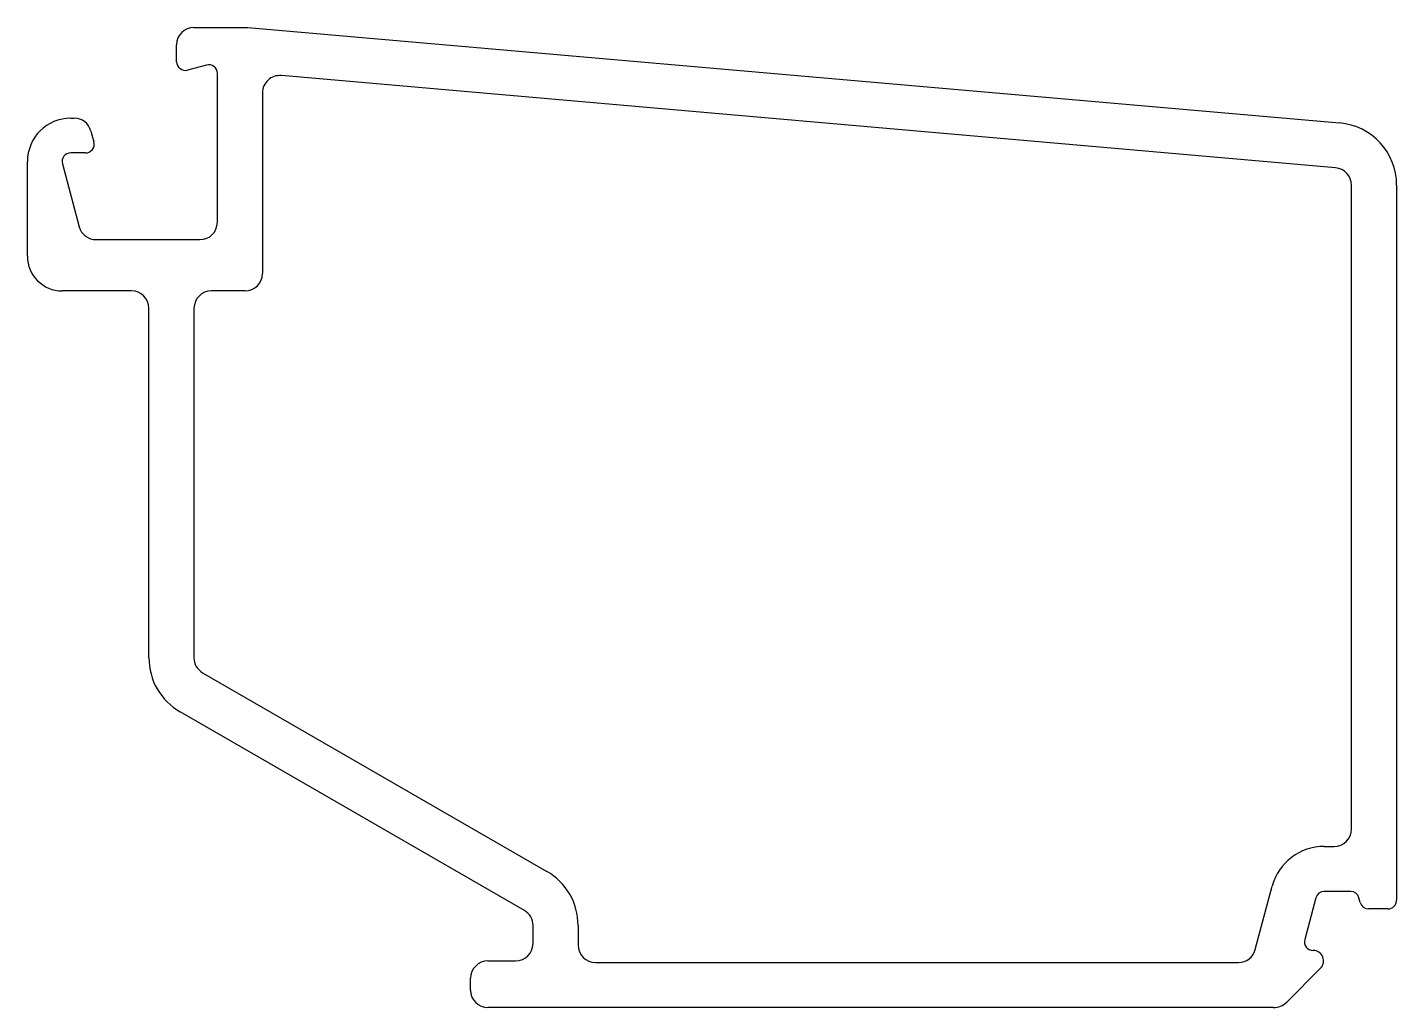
# Model space of a CAD drawing. Extents: x -22.8 to 16.6, y 2.2 to 30.5.
import ezdxf

# ---------------------------------------------------------------- set-up
doc = ezdxf.new("R2010")
doc.units = 0
doc.layers.add('PROFILE', color=1, linetype='CONTINUOUS')

msp = doc.modelspace()

# ---------------------------------------------------------------- linework, layer by layer
at = {"layer": 'PROFILE', "color": 7}
for p, q in [((-18.023, 30.452), (-16.471, 30.452)), ((-16.471, 30.452), (14.986, 27.7)), ((-18.521, 29.464), (-18.521, 29.952)), ((-17.662, 29.368), (-18.206, 29.222)), ((-17.348, 24.835), (-17.348, 29.126)), ((14.872, 26.405), (-15.504, 29.063)), ((-16.048, 28.564), (-16.048, 23.358)), ((-21.571, 27.835), (-21.473, 27.835)), ((-20.99, 27.465), (-20.906, 27.15)), ((-21.147, 26.835), (-21.571, 26.835)), ((-22.821, 23.858), (-22.821, 26.585)), ((-21.813, 26.521), (-21.326, 24.706)), ((15.329, 7.352), (15.329, 25.907)), ((16.629, 25.907), (16.629, 5.302)), ((-20.843, 24.335), (-17.848, 24.335)), ((-19.821, 22.858), (-21.821, 22.858)), ((-16.548, 22.858), (-17.521, 22.858)), ((-19.321, 12.289), (-19.321, 22.358)), ((-18.021, 22.358), (-18.021, 12.289)), ((-17.771, 11.856), (-7.853, 6.13)), ((-8.503, 5.004), (-18.421, 10.73)), ((14.543, 6.852), (14.829, 6.852)), ((12.556, 3.876), (13.046, 5.703)), ((15.303, 5.552), (14.543, 5.552)), ((14.302, 5.367), (13.98, 4.167)), ((15.579, 5.237), (15.544, 5.367)), ((16.379, 5.052), (15.821, 5.052)), ((-8.253, 4.051), (-8.253, 4.571)), ((-6.953, 4.571), (-6.953, 4.006)), ((-9.551, 3.551), (-8.753, 3.551)), ((14.222, 3.852), (14.225, 3.852)), ((-6.453, 3.506), (12.073, 3.506)), ((14.437, 3.34), (13.464, 2.367)), ((-10.051, 2.706), (-10.051, 3.051)), ((13.075, 2.206), (-9.551, 2.206))]:
    msp.add_line(p, q, dxfattribs=at)
for centre, radius, start, end in [((-18.021, 29.952), 0.5, 90.1872, 180), ((-18.271, 29.464), 0.25, 180, 285), ((-17.598, 29.126), 0.25, 360, 105), ((-15.548, 28.564), 0.5, 85, 180), ((-21.571, 26.585), 1.25, 90, 180), ((-21.473, 27.335), 0.5, 15, 90), ((14.829, 25.907), 1.8, 360, 85), ((-21.571, 26.585), 0.25, 90, 195), ((-21.147, 27.085), 0.25, 270, 15), ((14.829, 25.907), 0.5, 0, 85), ((-20.843, 24.835), 0.5, 195, 270), ((-17.848, 24.835), 0.5, 270, 0), ((-21.821, 23.858), 1, 180, 270), ((-16.548, 23.358), 0.5, 270, 0), ((-19.821, 22.358), 0.5, 0, 90), ((-17.521, 22.358), 0.5, 90, 180), ((-17.521, 12.289), 1.8, 180, 240), ((-17.521, 12.289), 0.5, 180, 240), ((14.829, 7.352), 0.5, 270, 0), ((14.543, 5.302), 1.55, 90, 165), ((-8.753, 4.571), 1.8, 360, 60), ((14.543, 5.302), 0.25, 90, 165), ((15.303, 5.302), 0.25, 15, 90), ((15.821, 5.302), 0.25, 195, 269.9929), ((16.379, 5.302), 0.25, 270, 0), ((-8.753, 4.571), 0.5, 360, 60), ((-8.753, 4.051), 0.5, 270, 360), ((-6.453, 4.006), 0.5, 180, 270), ((14.222, 4.102), 0.25, 165, 270), ((-9.551, 3.051), 0.5, 90, 180), ((12.073, 4.006), 0.5, 270, 345), ((14.225, 3.552), 0.3, 315, 90), ((-9.551, 2.706), 0.5, 180, 270), ((13.075, 2.756), 0.55, 270, 315)]:
    msp.add_arc(centre, radius, start, end, dxfattribs=at)

doc.saveas('drawing.dxf')
